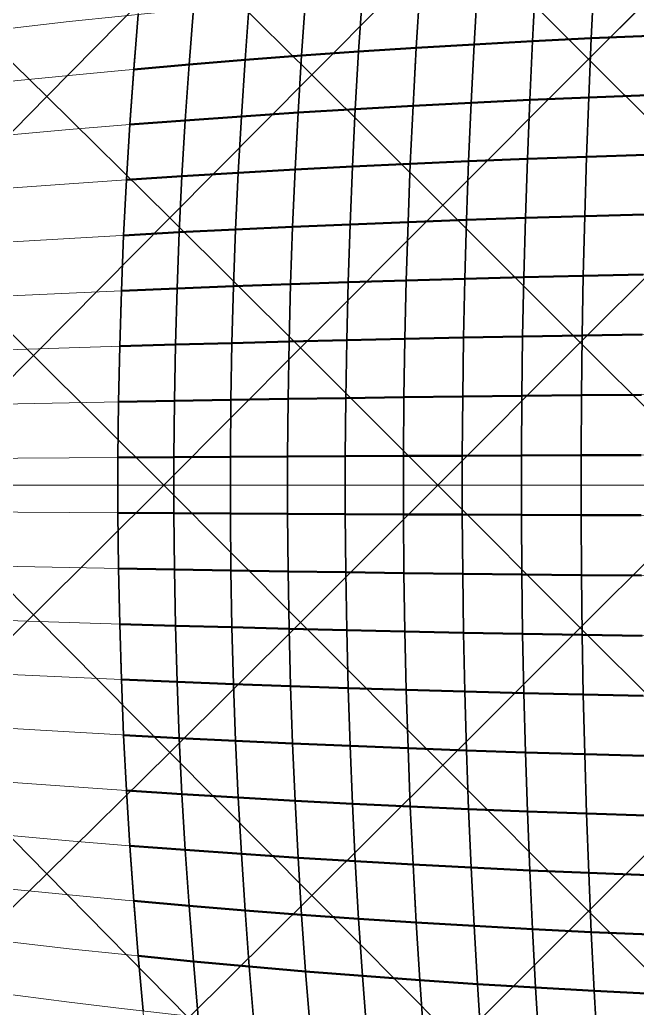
# Model space of a CAD drawing. Header units: millimetres. Extents: x -43 to 170, y -51 to 57.
# Drawn here: x 103.34 to 112.35, y -7.63 to 6.79 of the extents above; entities that cross this region are included whole.
import ezdxf

# ---------------------------------------------------------------- set-up
doc = ezdxf.new("R2010")
doc.units = ezdxf.units.MM
doc.linetypes.add('CENTER2', pattern=[28.575, 19.05, -3.175, 3.175, -3.175])
doc.layers.add('R139', color=7, linetype='Continuous')
for name, color, linetype, lineweight in [('tendons lower level', 201, 'Continuous', 35), ('tendons upper level', 50, 'Continuous', 50), ('Канаты', 130, 'Continuous', 20), ('Осевые линии', 80, 'Continuous', 15)]:
    doc.layers.add(name, color=color, linetype=linetype, lineweight=lineweight)

# ---------------------------------------------------------------- blocks, each defined once
blk = doc.blocks.new('wefwefwefwefefwfwefef')
at = {"layer": 'R139', "color": 0, "linetype": 'ByBlock', "lineweight": -2}
for p, q in [((-6.213, 8.357, -1.515), (-8.357, 6.213, -1.515)), ((-8.357, 6.213, -1.515), (-6.213, 8.357, -1.515)), ((-10.268, 8.12, -2.467), (-12.395, 5.984, -2.746)), ((-10.268, 8.12, -2.467), (-12.395, 5.984, -2.746)), ((-8.357, 6.213, -1.515), (-10.268, 8.12, -2.467)), ((-10.268, 8.12, -2.467), (-8.357, 6.213, -1.515)), ((-14.195, 7.766, -3.886), (-16.262, 5.669, -4.45)), ((-14.195, 7.766, -3.886), (-16.262, 5.669, -4.45)), ((-12.395, 5.984, -2.746), (-14.195, 7.766, -3.886)), ((-12.395, 5.984, -2.746), (-14.195, 7.766, -3.886)), ((-17.939, 7.299, -5.761), (-16.262, 5.669, -4.45)), ((-16.262, 5.669, -4.45), (-17.939, 7.299, -5.761)), ((-10.483, 4.082, -1.786), (-8.357, 6.213, -1.515)), ((-10.483, 4.082, -1.786), (-8.357, 6.213, -1.515)), ((-8.357, 6.213, -1.515), (-6.35, 4.207, -0.771)), ((-8.357, 6.213, -1.515), (-6.35, 4.207, -0.771)), ((-14.466, 3.897, -3.292), (-12.395, 5.984, -2.746)), ((-14.466, 3.897, -3.292), (-12.395, 5.984, -2.746)), ((-12.395, 5.984, -2.746), (-10.483, 4.082, -1.786)), ((-12.395, 5.984, -2.746), (-10.483, 4.082, -1.786)), ((-16.262, 5.669, -4.45), (-18.24, 3.655, -5.27)), ((-16.262, 5.669, -4.45), (-18.24, 3.655, -5.27)), ((-14.466, 3.897, -3.292), (-16.262, 5.669, -4.45)), ((-16.262, 5.669, -4.45), (-14.466, 3.897, -3.292)), ((-6.35, 4.207, -0.771), (-8.477, 2.079, -1.037)), ((-8.477, 2.079, -1.037), (-6.35, 4.207, -0.771)), ((-10.483, 4.082, -1.786), (-12.558, 2.001, -2.319)), ((-10.483, 4.082, -1.786), (-12.558, 2.001, -2.319)), ((-8.477, 2.079, -1.037), (-10.483, 4.082, -1.786)), ((-8.477, 2.079, -1.037), (-10.483, 4.082, -1.786)), ((-16.454, 1.893, -4.088), (-14.466, 3.897, -3.292)), ((-16.454, 1.893, -4.088), (-14.466, 3.897, -3.292)), ((-14.466, 3.897, -3.292), (-12.558, 2.001, -2.319)), ((-12.558, 2.001, -2.319), (-14.466, 3.897, -3.292)), ((-18.24, 3.655, -5.27), (-16.454, 1.893, -4.088)), ((-16.454, 1.893, -4.088), (-18.24, 3.655, -5.27)), ((-10.555, 0, -1.559), (-8.477, 2.079, -1.037)), ((-10.555, 0, -1.559), (-8.477, 2.079, -1.037)), ((-8.477, 2.079, -1.037), (-6.396, 0, -0.522)), ((-6.396, 0, -0.522), (-8.477, 2.079, -1.037)), ((-18.34, 0, -5.107), (-16.454, 1.893, -4.088)), ((-18.34, 0, -5.107), (-16.454, 1.893, -4.088)), ((-16.454, 1.893, -4.088), (-14.556, 0, -3.095)), ((-14.556, 0, -3.095), (-16.454, 1.893, -4.088)), ((-12.558, 2.001, -2.319), (-14.556, 0, -3.095)), ((-12.558, 2.001, -2.319), (-14.556, 0, -3.095)), ((-10.555, 0, -1.559), (-12.558, 2.001, -2.319)), ((-12.558, 2.001, -2.319), (-10.555, 0, -1.559)), ((-16.454, -1.893, -4.088), (-18.34, 0, -5.107)), ((-18.34, 0, -5.107), (-16.454, -1.893, -4.088)), ((-14.556, 0, -3.095), (-16.454, -1.893, -4.088)), ((-14.556, 0, -3.095), (-16.454, -1.893, -4.088)), ((-14.556, 0, -3.095), (-12.558, -2.001, -2.319)), ((-12.558, -2.001, -2.319), (-14.556, 0, -3.095)), ((-12.558, -2.001, -2.319), (-10.555, 0, -1.559)), ((-12.558, -2.001, -2.319), (-10.555, 0, -1.559)), ((-10.555, 0, -1.559), (-8.477, -2.079, -1.037)), ((-8.477, -2.079, -1.037), (-10.555, 0, -1.559)), ((-6.396, 0, -0.522), (-8.477, -2.079, -1.037)), ((-6.396, 0, -0.522), (-8.477, -2.079, -1.037)), ((-18.24, -3.655, -5.27), (-16.454, -1.893, -4.088)), ((-16.454, -1.893, -4.088), (-18.24, -3.655, -5.27)), ((-16.454, -1.893, -4.088), (-14.466, -3.897, -3.292)), ((-16.454, -1.893, -4.088), (-14.466, -3.897, -3.292)), ((-14.466, -3.897, -3.292), (-12.558, -2.001, -2.319)), ((-12.558, -2.001, -2.319), (-14.466, -3.897, -3.292)), ((-10.483, -4.082, -1.786), (-12.558, -2.001, -2.319)), ((-10.483, -4.082, -1.786), (-12.558, -2.001, -2.319)), ((-8.477, -2.079, -1.037), (-10.483, -4.082, -1.786)), ((-8.477, -2.079, -1.037), (-10.483, -4.082, -1.786)), ((-6.35, -4.207, -0.771), (-8.477, -2.079, -1.037)), ((-8.477, -2.079, -1.037), (-6.35, -4.207, -0.771)), ((-16.262, -5.669, -4.45), (-18.24, -3.655, -5.27)), ((-16.262, -5.669, -4.45), (-18.24, -3.655, -5.27)), ((-14.466, -3.897, -3.292), (-16.262, -5.669, -4.45)), ((-16.262, -5.669, -4.45), (-14.466, -3.897, -3.292)), ((-14.466, -3.897, -3.292), (-12.395, -5.984, -2.746)), ((-14.466, -3.897, -3.292), (-12.395, -5.984, -2.746)), ((-12.395, -5.984, -2.746), (-10.483, -4.082, -1.786)), ((-12.395, -5.984, -2.746), (-10.483, -4.082, -1.786)), ((-10.483, -4.082, -1.786), (-8.357, -6.213, -1.515)), ((-10.483, -4.082, -1.786), (-8.357, -6.213, -1.515)), ((-8.357, -6.213, -1.515), (-6.35, -4.207, -0.771)), ((-8.357, -6.213, -1.515), (-6.35, -4.207, -0.771)), ((-17.939, -7.299, -5.761), (-16.262, -5.669, -4.45)), ((-16.262, -5.669, -4.45), (-17.939, -7.299, -5.761)), ((-14.195, -7.766, -3.886), (-16.262, -5.669, -4.45)), ((-14.195, -7.766, -3.886), (-16.262, -5.669, -4.45)), ((-12.395, -5.984, -2.746), (-14.195, -7.766, -3.886)), ((-12.395, -5.984, -2.746), (-14.195, -7.766, -3.886)), ((-10.268, -8.12, -2.467), (-12.395, -5.984, -2.746)), ((-10.268, -8.12, -2.467), (-12.395, -5.984, -2.746)), ((-8.357, -6.213, -1.515), (-10.268, -8.12, -2.467)), ((-10.268, -8.12, -2.467), (-8.357, -6.213, -1.515)), ((-6.213, -8.357, -1.515), (-8.357, -6.213, -1.515)), ((-8.357, -6.213, -1.515), (-6.213, -8.357, -1.515))]:
    blk.add_line(p, q, dxfattribs=at)

msp = doc.modelspace()

# ---------------------------------------------------------------- linework, layer by layer
msp.add_circle((120, 0, 29.02), 22.5)
at = {"layer": 'tendons lower level', "linetype": 'Continuous', "ltscale": 250}
for points in [[(111.725, 7.374, 33.199), (111.683, 6.516, 33.367), (111.646, 5.655, 33.515), (111.614, 4.79, 33.641), (111.588, 3.923, 33.747), (111.567, 3.053, 33.831), (111.551, 2.182, 33.895), (111.541, 1.31, 33.937), (111.535, 0.437, 33.958), (111.535, -0.437, 33.958), (111.541, -1.31, 33.937), (111.551, -2.182, 33.895), (111.567, -3.053, 33.831), (111.588, -3.923, 33.747), (111.614, -4.79, 33.641), (111.646, -5.655, 33.515), (111.683, -6.516, 33.367), (111.725, -7.374, 33.199), (111.772, -8.228, 33.009)], [(109.239, -8.055, 32.316), (109.18, -7.218, 32.494), (109.128, -6.376, 32.652), (109.082, -5.532, 32.79), (109.042, -4.686, 32.909), (109.009, -3.837, 33.007), (108.983, -2.986, 33.086), (108.963, -2.134, 33.146), (108.95, -1.281, 33.185), (108.943, -0.427, 33.205), (108.943, 0.427, 33.205), (108.95, 1.281, 33.185), (108.963, 2.134, 33.146), (108.983, 2.986, 33.086), (109.009, 3.837, 33.007), (109.042, 4.686, 32.909), (109.082, 5.532, 32.79), (109.128, 6.376, 32.652), (109.18, 7.218, 32.494)], [(110.023, 7.274, 32.75), (109.974, 6.427, 32.911), (109.93, 5.577, 33.053), (109.893, 4.723, 33.174), (109.863, 3.868, 33.276), (109.838, 3.01, 33.357), (109.819, 2.151, 33.417), (109.807, 1.291, 33.458), (109.801, 0.43, 33.478), (109.801, -0.43, 33.478), (109.807, -1.291, 33.458), (109.819, -2.151, 33.417), (109.838, -3.01, 33.357), (109.863, -3.868, 33.276), (109.893, -4.723, 33.174), (109.93, -5.577, 33.053), (109.974, -6.427, 32.911), (110.023, -7.274, 32.75), (110.078, -8.118, 32.568)], [(110.923, -8.176, 32.799), (110.871, -7.327, 32.985), (110.825, -6.474, 33.15), (110.785, -5.617, 33.295), (110.751, -4.758, 33.419), (110.722, -3.896, 33.522), (110.699, -3.033, 33.605), (110.682, -2.167, 33.667), (110.671, -1.301, 33.709), (110.665, -0.434, 33.729), (110.665, 0.434, 33.729), (110.671, 1.301, 33.709), (110.682, 2.167, 33.667), (110.699, 3.033, 33.605), (110.722, 3.896, 33.522), (110.751, 4.758, 33.419), (110.785, 5.617, 33.295), (110.825, 6.474, 33.15), (110.871, 7.327, 32.985)], [(107.58, -7.914, 31.751), (107.515, -7.09, 31.919), (107.456, -6.263, 32.069), (107.405, -5.433, 32.2), (107.361, -4.601, 32.312), (107.324, -3.767, 32.406), (107.295, -2.931, 32.481), (107.273, -2.095, 32.537), (107.258, -1.257, 32.574), (107.251, -0.419, 32.593), (107.251, 0.419, 32.593), (107.258, 1.257, 32.574), (107.273, 2.095, 32.537), (107.295, 2.931, 32.481), (107.324, 3.767, 32.406), (107.361, 4.601, 32.312), (107.405, 5.433, 32.2), (107.456, 6.263, 32.069), (107.515, 7.09, 31.919)], [(108.344, 7.156, 32.217), (108.288, 6.322, 32.371), (108.24, 5.484, 32.506), (108.198, 4.645, 32.621), (108.163, 3.803, 32.717), (108.135, 2.96, 32.794), (108.114, 2.115, 32.852), (108.1, 1.269, 32.891), (108.093, 0.423, 32.91), (108.093, -0.423, 32.91), (108.1, -1.269, 32.891), (108.114, -2.115, 32.852), (108.135, -2.96, 32.794), (108.163, -3.803, 32.717), (108.198, -4.645, 32.621), (108.24, -5.484, 32.506), (108.288, -6.322, 32.371), (108.344, -7.156, 32.217), (108.407, -7.987, 32.044)], [(105.878, 6.944, 31.263), (105.814, 6.133, 31.403), (105.759, 5.319, 31.526), (105.711, 4.504, 31.631), (105.672, 3.687, 31.719), (105.64, 2.869, 31.789), (105.616, 2.05, 31.842), (105.6, 1.23, 31.877), (105.592, 0.41, 31.894), (105.592, -0.41, 31.894), (105.6, -1.23, 31.877), (105.616, -2.05, 31.842), (105.64, -2.869, 31.789), (105.672, -3.687, 31.719), (105.711, -4.504, 31.631), (105.759, -5.319, 31.526), (105.814, -6.133, 31.403), (105.878, -6.944, 31.263), (105.949, -7.753, 31.104)], [(106.692, 7.019, 31.601), (106.631, 6.2, 31.746), (106.578, 5.378, 31.874), (106.532, 4.554, 31.982), (106.494, 3.728, 32.073), (106.463, 2.901, 32.146), (106.44, 2.073, 32.2), (106.425, 1.244, 32.236), (106.417, 0.415, 32.254), (106.417, -0.415, 32.254), (106.425, -1.244, 32.236), (106.44, -2.073, 32.2), (106.463, -2.901, 32.146), (106.494, -3.728, 32.073), (106.532, -4.554, 31.982), (106.578, -5.378, 31.874), (106.631, -6.2, 31.746), (106.692, -7.019, 31.601), (106.761, -7.836, 31.438)], [(105.146, -7.665, 30.751), (105.072, -6.864, 30.904), (105.006, -6.062, 31.039), (104.949, -5.257, 31.158), (104.9, -4.451, 31.26), (104.859, -3.643, 31.344), (104.826, -2.835, 31.412), (104.802, -2.025, 31.463), (104.785, -1.215, 31.497), (104.777, -0.405, 31.513), (104.777, 0.405, 31.513), (104.785, 1.215, 31.497), (104.802, 2.025, 31.463), (104.826, 2.835, 31.412), (104.859, 3.643, 31.344), (104.9, 4.451, 31.26), (104.949, 5.257, 31.158), (105.006, 6.062, 31.039), (105.072, 6.864, 30.904)]]:
    msp.add_polyline3d(points, dxfattribs=at)
at = {"layer": 'tendons upper level', "linetype": 'Continuous', "ltscale": 250}
for points in [[(112.545, 6.554, 33.563), (111.683, 6.516, 33.367), (110.825, 6.474, 33.15), (109.974, 6.427, 32.911), (109.128, 6.376, 32.652), (108.288, 6.322, 32.371), (107.456, 6.263, 32.069), (106.631, 6.2, 31.746), (105.814, 6.133, 31.403), (105.006, 6.062, 31.039)], [(104.949, 5.257, 31.158), (105.759, 5.319, 31.526), (106.578, 5.378, 31.874), (107.405, 5.433, 32.2), (108.24, 5.484, 32.506), (109.082, 5.532, 32.79), (109.93, 5.577, 33.053), (110.785, 5.617, 33.295), (111.646, 5.655, 33.515), (112.512, 5.688, 33.713)], [(112.483, 4.818, 33.842), (111.614, 4.79, 33.641), (110.751, 4.758, 33.419), (109.893, 4.723, 33.174), (109.042, 4.686, 32.909), (108.198, 4.645, 32.621), (107.361, 4.601, 32.312), (106.532, 4.554, 31.982), (105.711, 4.504, 31.631), (104.9, 4.451, 31.26)], [(104.859, 3.643, 31.344), (105.672, 3.687, 31.719), (106.494, 3.728, 32.073), (107.324, 3.767, 32.406), (108.163, 3.803, 32.717), (109.009, 3.837, 33.007), (109.863, 3.868, 33.276), (110.722, 3.896, 33.522), (111.588, 3.923, 33.747), (112.459, 3.946, 33.949)], [(112.44, 3.072, 34.035), (111.567, 3.053, 33.831), (110.699, 3.033, 33.605), (109.838, 3.01, 33.357), (108.983, 2.986, 33.086), (108.135, 2.96, 32.794), (107.295, 2.931, 32.481), (106.463, 2.901, 32.146), (105.64, 2.869, 31.789), (104.826, 2.835, 31.412)], [(104.802, 2.025, 31.463), (105.616, 2.05, 31.842), (106.44, 2.073, 32.2), (107.273, 2.095, 32.537), (108.114, 2.115, 32.852), (108.963, 2.134, 33.146), (109.819, 2.151, 33.417), (110.682, 2.167, 33.667), (111.551, 2.182, 33.895), (112.426, 2.195, 34.1)], [(112.416, 1.318, 34.143), (111.541, 1.31, 33.937), (110.671, 1.301, 33.709), (109.807, 1.291, 33.458), (108.95, 1.281, 33.185), (108.1, 1.269, 32.891), (107.258, 1.257, 32.574), (106.425, 1.244, 32.236), (105.6, 1.23, 31.877), (104.785, 1.215, 31.497)], [(112.411, 0.439, 34.165), (111.535, 0.437, 33.958), (110.665, 0.434, 33.729), (109.801, 0.43, 33.478), (108.943, 0.427, 33.205), (108.093, 0.423, 32.91), (107.251, 0.419, 32.593), (106.417, 0.415, 32.254), (105.592, 0.41, 31.894), (104.777, 0.405, 31.513)], [(112.411, -0.439, 34.165), (111.535, -0.437, 33.958), (110.665, -0.434, 33.729), (109.801, -0.43, 33.478), (108.943, -0.427, 33.205), (108.093, -0.423, 32.91), (107.251, -0.419, 32.593), (106.417, -0.415, 32.254), (105.592, -0.41, 31.894), (104.777, -0.405, 31.513)], [(112.416, -1.318, 34.143), (111.541, -1.31, 33.937), (110.671, -1.301, 33.709), (109.807, -1.291, 33.458), (108.95, -1.281, 33.185), (108.1, -1.269, 32.891), (107.258, -1.257, 32.574), (106.425, -1.244, 32.236), (105.6, -1.23, 31.877), (104.785, -1.215, 31.497)], [(104.802, -2.025, 31.463), (105.616, -2.05, 31.842), (106.44, -2.073, 32.2), (107.273, -2.095, 32.537), (108.114, -2.115, 32.852), (108.963, -2.134, 33.146), (109.819, -2.151, 33.417), (110.682, -2.167, 33.667), (111.551, -2.182, 33.895), (112.426, -2.195, 34.1)], [(112.44, -3.072, 34.035), (111.567, -3.053, 33.831), (110.699, -3.033, 33.605), (109.838, -3.01, 33.357), (108.983, -2.986, 33.086), (108.135, -2.96, 32.794), (107.295, -2.931, 32.481), (106.463, -2.901, 32.146), (105.64, -2.869, 31.789), (104.826, -2.835, 31.412)], [(104.859, -3.643, 31.344), (105.672, -3.687, 31.719), (106.494, -3.728, 32.073), (107.324, -3.767, 32.406), (108.163, -3.803, 32.717), (109.009, -3.837, 33.007), (109.863, -3.868, 33.276), (110.722, -3.896, 33.522), (111.588, -3.923, 33.747), (112.459, -3.946, 33.949)], [(112.483, -4.818, 33.842), (111.614, -4.79, 33.641), (110.751, -4.758, 33.419), (109.893, -4.723, 33.174), (109.042, -4.686, 32.909), (108.198, -4.645, 32.621), (107.361, -4.601, 32.312), (106.532, -4.554, 31.982), (105.711, -4.504, 31.631), (104.9, -4.451, 31.26)], [(104.949, -5.257, 31.158), (105.759, -5.319, 31.526), (106.578, -5.378, 31.874), (107.405, -5.433, 32.2), (108.24, -5.484, 32.506), (109.082, -5.532, 32.79), (109.93, -5.577, 33.053), (110.785, -5.617, 33.295), (111.646, -5.655, 33.515), (112.512, -5.688, 33.713)], [(112.545, -6.554, 33.563), (111.683, -6.516, 33.367), (110.825, -6.474, 33.15), (109.974, -6.427, 32.911), (109.128, -6.376, 32.652), (108.288, -6.322, 32.371), (107.456, -6.263, 32.069), (106.631, -6.2, 31.746), (105.814, -6.133, 31.403), (105.006, -6.062, 31.039)], [(105.072, -6.864, 30.904), (105.878, -6.944, 31.263), (106.692, -7.019, 31.601), (107.515, -7.09, 31.919), (108.344, -7.156, 32.217), (109.18, -7.218, 32.494), (110.023, -7.274, 32.75), (110.871, -7.327, 32.985), (111.725, -7.374, 33.199), (112.583, -7.417, 33.391)]]:
    msp.add_polyline3d(points, dxfattribs=at)
at = {"layer": 'Канаты', "linetype": 'Continuous', "ltscale": 250, "extrusion": (-0.900445, 2e-16, -0.434969)}
msp.add_arc((0, -52.196, -108.053), 35, 0, 180, dxfattribs=at)
at = {"layer": 'Канаты', "linetype": 'Continuous', "ltscale": 250, "extrusion": (-0.911331, 2e-16, -0.411673)}
msp.add_arc((0, -49.401, -109.36), 35, 0, 180, dxfattribs=at)
at = {"layer": 'Канаты', "linetype": 'Continuous', "ltscale": 250, "extrusion": (-0.921615, 2e-16, -0.388105)}
msp.add_arc((0, -46.573, -110.594), 35, 0, 180, dxfattribs=at)
at = {"layer": 'Канаты', "linetype": 'Continuous', "ltscale": 250, "extrusion": (0.931289, -2e-16, 0.364281)}
msp.add_arc((0, -43.714, 111.755), 35, 0, 180, dxfattribs=at)
at = {"layer": 'Канаты', "linetype": 'Continuous', "ltscale": 250, "extrusion": (0.940348, -2e-16, 0.340215)}
msp.add_arc((0, -40.826, 112.842), 35, 0, 180, dxfattribs=at)
at = {"layer": 'Канаты', "linetype": 'Continuous', "ltscale": 250, "extrusion": (-0.948784, 2e-16, -0.315925)}
msp.add_arc((0, -37.911, -113.854), 35, 0, 180, dxfattribs=at)
at = {"layer": 'Канаты', "linetype": 'Continuous', "ltscale": 250, "extrusion": (0.956593, -2e-16, 0.291426)}
msp.add_arc((0, -34.971, 114.791), 35, 0, 180, dxfattribs=at)
at = {"layer": 'Канаты', "linetype": 'Continuous', "ltscale": 250, "extrusion": (0.96377, -2e-16, 0.266734)}
msp.add_arc((0, -32.008, 115.652), 35, 0, 180, dxfattribs=at)
at = {"layer": 'Канаты', "linetype": 'Continuous', "ltscale": 250, "extrusion": (-0.97031, 2e-16, -0.241865)}
msp.add_arc((0, -29.024, -116.437), 35, 0, 180, dxfattribs=at)
at = {"layer": 'Канаты', "linetype": 'Continuous', "ltscale": 250, "extrusion": (0, 0.900445, -0.434969)}
msp.add_arc((-120, 0), 35, 0, 180, dxfattribs=at)
at = {"layer": 'Канаты', "linetype": 'Continuous', "ltscale": 250, "extrusion": (0, 0.911331, -0.411673)}
msp.add_arc((-120, 0), 35, 0, 180, dxfattribs=at)
at = {"layer": 'Канаты', "linetype": 'Continuous', "ltscale": 250, "extrusion": (0, 0.921615, -0.388105)}
msp.add_arc((-120, 0), 35, 0, 180, dxfattribs=at)
at = {"layer": 'Канаты', "linetype": 'Continuous', "ltscale": 250, "extrusion": (0, -0.931289, 0.364281)}
msp.add_arc((120, 0), 35, 0, 180, dxfattribs=at)
at = {"layer": 'Канаты', "linetype": 'Continuous', "ltscale": 250, "extrusion": (0, -0.940348, 0.340215)}
msp.add_arc((120, 0), 35, 0, 180, dxfattribs=at)
at = {"layer": 'Канаты', "linetype": 'Continuous', "ltscale": 250, "extrusion": (0, 0.948784, -0.315925)}
msp.add_arc((-120, 0), 35, 0, 180, dxfattribs=at)
at = {"layer": 'Канаты', "linetype": 'Continuous', "ltscale": 250, "extrusion": (0, -0.956593, 0.291426)}
msp.add_arc((120, 0), 35, 0, 180, dxfattribs=at)
at = {"layer": 'Канаты', "linetype": 'Continuous', "ltscale": 250, "extrusion": (0, -0.96377, 0.266734)}
msp.add_arc((120, 0), 35, 0, 180, dxfattribs=at)
at = {"layer": 'Канаты', "linetype": 'Continuous', "ltscale": 250, "extrusion": (0, 0.97031, -0.241865)}
msp.add_arc((-120, 0), 35, 0, 180, dxfattribs=at)
at = {"layer": 'Канаты', "linetype": 'Continuous', "ltscale": 250, "extrusion": (0, 0.976208, -0.216837)}
msp.add_arc((-120, 0), 35, 0, 180, dxfattribs=at)
at = {"layer": 'Канаты', "linetype": 'Continuous', "ltscale": 250, "extrusion": (0, 0.98146, -0.191666)}
msp.add_arc((-120, 0), 35, 0, 180, dxfattribs=at)
at = {"layer": 'Канаты', "linetype": 'Continuous', "ltscale": 250, "extrusion": (0, -0.986064, 0.166367)}
msp.add_arc((120, 0), 35, 0, 180, dxfattribs=at)
at = {"layer": 'Канаты', "linetype": 'Continuous', "ltscale": 250, "extrusion": (0, -0.990015, 0.140959)}
msp.add_arc((120, 0), 35, 0, 180, dxfattribs=at)
at = {"layer": 'Канаты', "linetype": 'Continuous', "ltscale": 250, "extrusion": (0, 0.993312, -0.115457)}
msp.add_arc((-120, 0), 35, 0, 180, dxfattribs=at)
at = {"layer": 'Канаты', "linetype": 'Continuous', "ltscale": 250, "extrusion": (0, 0.995953, -0.089879)}
msp.add_arc((-120, 0), 35, 0, 180, dxfattribs=at)
at = {"layer": 'Канаты', "linetype": 'Continuous', "ltscale": 250, "extrusion": (0, -0.997934, 0.064242)}
msp.add_arc((120, 0), 35, 0, 180, dxfattribs=at)
at = {"layer": 'Канаты', "linetype": 'Continuous', "ltscale": 250, "extrusion": (0, 0.999256, -0.038562)}
msp.add_arc((-120, 0), 35, 0, 180, dxfattribs=at)
at = {"layer": 'Канаты', "linetype": 'Continuous', "ltscale": 250, "extrusion": (0, 0.999917, -0.012857)}
msp.add_arc((-120, 0), 35, 0, 180, dxfattribs=at)
msp.add_arc((-120, 0), 35, 0, 180, dxfattribs=at)
at = {"layer": 'Канаты', "linetype": 'Continuous', "ltscale": 250, "extrusion": (0, -0.999917, -0.012857)}
msp.add_arc((120, 0), 35, 0, 180, dxfattribs=at)
at = {"layer": 'Канаты', "linetype": 'Continuous', "ltscale": 250, "extrusion": (0, -0.999256, -0.038562)}
msp.add_arc((120, 0), 35, 0, 180, dxfattribs=at)
at = {"layer": 'Канаты', "linetype": 'Continuous', "ltscale": 250, "extrusion": (0, 0.997934, 0.064242)}
msp.add_arc((-120, 0), 35, 0, 180, dxfattribs=at)
at = {"layer": 'Канаты', "linetype": 'Continuous', "ltscale": 250, "extrusion": (0, 0.986064, 0.166367)}
msp.add_arc((-120, 0), 35, 0, 180, dxfattribs=at)
at = {"layer": 'Канаты', "linetype": 'Continuous', "ltscale": 250, "extrusion": (0, -0.98146, -0.191666)}
msp.add_arc((120, 0), 35, 0, 180, dxfattribs=at)
at = {"layer": 'Канаты', "linetype": 'Continuous', "ltscale": 250, "extrusion": (0, 0.990015, 0.140959)}
msp.add_arc((-120, 0), 35, 0, 180, dxfattribs=at)
at = {"layer": 'Канаты', "linetype": 'Continuous', "ltscale": 250, "extrusion": (0, -0.993312, -0.115457)}
msp.add_arc((120, 0), 35, 0, 180, dxfattribs=at)
at = {"layer": 'Канаты', "linetype": 'Continuous', "ltscale": 250, "extrusion": (0, 0.931289, 0.364281)}
msp.add_arc((-120, 0), 35, 0, 180, dxfattribs=at)
at = {"layer": 'Канаты', "linetype": 'Continuous', "ltscale": 250, "extrusion": (0, 0.940348, 0.340215)}
msp.add_arc((-120, 0), 35, 0, 180, dxfattribs=at)
at = {"layer": 'Канаты', "linetype": 'Continuous', "ltscale": 250, "extrusion": (0, -0.948784, -0.315925)}
msp.add_arc((120, 0), 35, 0, 180, dxfattribs=at)
at = {"layer": 'Канаты', "linetype": 'Continuous', "ltscale": 250, "extrusion": (0, 0.956593, 0.291426)}
msp.add_arc((-120, 0), 35, 0, 180, dxfattribs=at)
at = {"layer": 'Канаты', "linetype": 'Continuous', "ltscale": 250, "extrusion": (0, -0.97031, -0.241865)}
msp.add_arc((120, 0), 35, 0, 180, dxfattribs=at)
at = {"layer": 'Канаты', "linetype": 'Continuous', "ltscale": 250, "extrusion": (0, -0.900445, -0.434969)}
msp.add_arc((120, 0), 35, 0, 180, dxfattribs=at)
at = {"layer": 'Канаты', "linetype": 'Continuous', "ltscale": 250, "extrusion": (0, -0.995953, -0.089879)}
msp.add_arc((120, 0), 35, 0, 180, dxfattribs=at)
at = {"layer": 'Канаты', "linetype": 'Continuous', "ltscale": 250, "extrusion": (0, -0.921615, -0.388105)}
msp.add_arc((120, 0), 35, 0, 180, dxfattribs=at)
at = {"layer": 'Канаты', "linetype": 'Continuous', "ltscale": 250, "extrusion": (0, -0.976208, -0.216837)}
msp.add_arc((120, 0), 35, 0, 180, dxfattribs=at)
at = {"layer": 'Канаты', "linetype": 'Continuous', "ltscale": 250, "extrusion": (0, 0.96377, 0.266734)}
msp.add_arc((-120, 0), 35, 0, 180, dxfattribs=at)
at = {"layer": 'Канаты', "linetype": 'Continuous', "ltscale": 250, "extrusion": (0, -0.911331, -0.411673)}
msp.add_arc((120, 0), 35, 0, 180, dxfattribs=at)
at = {"layer": 'Осевые линии', "linetype": 'CENTER2', "ltscale": 250, "extrusion": (0, -1, 0)}
msp.add_line((169.972, 0), (70.028, 0), dxfattribs=at)

# ---------------------------------------------------------------- block references
at = {"color": 1}
msp.add_blockref('wefwefwefwefefwfwefef', (120, 0, 35), dxfattribs=at)

doc.saveas('drawing.dxf')
